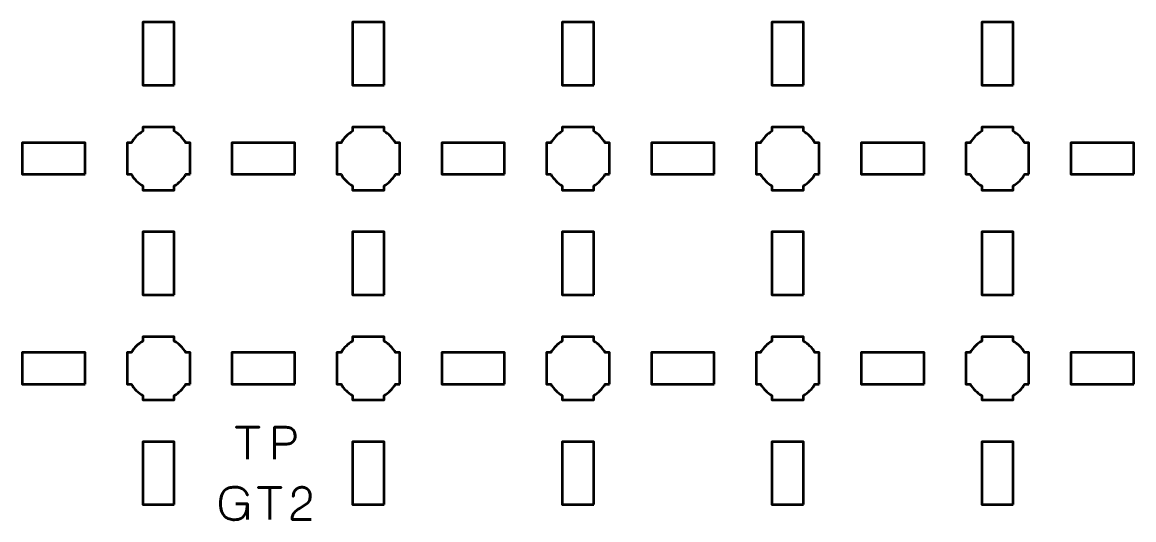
# Model space of a CAD drawing. Header units: centimetres. Extents: x -24.7 to 3.7, y -29.1 to -0.6.
# Drawn here: x -21.8 to -11.2, y -14.29 to -9.55 of the extents above; entities that cross this region are included whole.
import ezdxf

# ---------------------------------------------------------------- set-up
doc = ezdxf.new("R2010")
doc.units = ezdxf.units.CM
doc.header["$MEASUREMENT"] = 0
doc.layers.add('Layer 1', color=7, linetype='Continuous')

msp = doc.modelspace()

# ---------------------------------------------------------------- linework, layer by layer
at = {"layer": 'Layer 1', "lineweight": 53}
for points, knots in [([(-20.35002, -10.15), (-20.35002, -10.15), (-20.65002, -10.15), (-20.65002, -10.15), (-20.65002, -10.15), (-20.65002, -10.15), (-20.65002, -9.55), (-20.65002, -9.55), (-20.65002, -9.55), (-20.65002, -9.55), (-20.35002, -9.55), (-20.35002, -9.55), (-20.35002, -9.55), (-20.35002, -9.55), (-20.35002, -10.15), (-20.35002, -10.15)], [0, 0, 0, 0, 0.25, 0.25, 0.25, 0.25, 0.5, 0.5, 0.5, 0.5, 0.75, 0.75, 0.75, 0.75, 1, 1, 1, 1]), ([(-18.35002, -10.15), (-18.35002, -10.15), (-18.65002, -10.15), (-18.65002, -10.15), (-18.65002, -10.15), (-18.65002, -10.15), (-18.65002, -9.55), (-18.65002, -9.55), (-18.65002, -9.55), (-18.65002, -9.55), (-18.35002, -9.55), (-18.35002, -9.55), (-18.35002, -9.55), (-18.35002, -9.55), (-18.35002, -10.15), (-18.35002, -10.15)], [0, 0, 0, 0, 0.25, 0.25, 0.25, 0.25, 0.5, 0.5, 0.5, 0.5, 0.75, 0.75, 0.75, 0.75, 1, 1, 1, 1]), ([(-16.35002, -10.15), (-16.35002, -10.15), (-16.65002, -10.15), (-16.65002, -10.15), (-16.65002, -10.15), (-16.65002, -10.15), (-16.65002, -9.55), (-16.65002, -9.55), (-16.65002, -9.55), (-16.65002, -9.55), (-16.35002, -9.55), (-16.35002, -9.55), (-16.35002, -9.55), (-16.35002, -9.55), (-16.35002, -10.15), (-16.35002, -10.15)], [0, 0, 0, 0, 0.25, 0.25, 0.25, 0.25, 0.5, 0.5, 0.5, 0.5, 0.75, 0.75, 0.75, 0.75, 1, 1, 1, 1]), ([(-14.35002, -10.15), (-14.35002, -10.15), (-14.65002, -10.15), (-14.65002, -10.15), (-14.65002, -10.15), (-14.65002, -10.15), (-14.65002, -9.55), (-14.65002, -9.55), (-14.65002, -9.55), (-14.65002, -9.55), (-14.35002, -9.55), (-14.35002, -9.55), (-14.35002, -9.55), (-14.35002, -9.55), (-14.35002, -10.15), (-14.35002, -10.15)], [0, 0, 0, 0, 0.25, 0.25, 0.25, 0.25, 0.5, 0.5, 0.5, 0.5, 0.75, 0.75, 0.75, 0.75, 1, 1, 1, 1]), ([(-12.35002, -10.15), (-12.35002, -10.15), (-12.65002, -10.15), (-12.65002, -10.15), (-12.65002, -10.15), (-12.65002, -10.15), (-12.65002, -9.55), (-12.65002, -9.55), (-12.65002, -9.55), (-12.65002, -9.55), (-12.35002, -9.55), (-12.35002, -9.55), (-12.35002, -9.55), (-12.35002, -9.55), (-12.35002, -10.15), (-12.35002, -10.15)], [0, 0, 0, 0, 0.25, 0.25, 0.25, 0.25, 0.5, 0.5, 0.5, 0.5, 0.75, 0.75, 0.75, 0.75, 1, 1, 1, 1]), ([(-20.20002, -11), (-20.20002, -11), (-20.24017, -11), (-20.24017, -11), (-20.24017, -11), (-20.26652, -11.04553), (-20.30449, -11.0835), (-20.35002, -11.10985), (-20.35002, -11.10985), (-20.35002, -11.10985), (-20.35002, -11.15), (-20.35002, -11.15), (-20.35002, -11.15), (-20.35002, -11.15), (-20.50002, -11.15), (-20.50002, -11.15), (-20.50002, -11.15), (-20.50002, -11.15), (-20.65002, -11.15), (-20.65002, -11.15), (-20.65002, -11.15), (-20.65002, -11.15), (-20.65002, -11.10985), (-20.65002, -11.10985), (-20.65002, -11.10985), (-20.69555, -11.0835), (-20.73352, -11.04553), (-20.75987, -11), (-20.75987, -11), (-20.75987, -11), (-20.80002, -11), (-20.80002, -11), (-20.80002, -11), (-20.80002, -11), (-20.80002, -10.85), (-20.80002, -10.85), (-20.80002, -10.85), (-20.80002, -10.85), (-20.80002, -10.7), (-20.80002, -10.7), (-20.80002, -10.7), (-20.80002, -10.7), (-20.75987, -10.7), (-20.75987, -10.7), (-20.75987, -10.7), (-20.73352, -10.65447), (-20.69555, -10.6165), (-20.65002, -10.59015), (-20.65002, -10.59015), (-20.65002, -10.59015), (-20.65002, -10.55), (-20.65002, -10.55), (-20.65002, -10.55), (-20.65002, -10.55), (-20.50002, -10.55), (-20.50002, -10.55), (-20.50002, -10.55), (-20.50002, -10.55), (-20.35002, -10.55), (-20.35002, -10.55), (-20.35002, -10.55), (-20.35002, -10.55), (-20.35002, -10.59015), (-20.35002, -10.59015), (-20.35002, -10.59015), (-20.30449, -10.6165), (-20.26652, -10.65447), (-20.24017, -10.7), (-20.24017, -10.7), (-20.24017, -10.7), (-20.20002, -10.7), (-20.20002, -10.7), (-20.20002, -10.7), (-20.20002, -10.7), (-20.20002, -10.85), (-20.20002, -10.85), (-20.20002, -10.85), (-20.20002, -10.85), (-20.20002, -11), (-20.20002, -11)], [0, 0, 0, 0, 0.05, 0.05, 0.05, 0.05, 0.1, 0.1, 0.1, 0.1, 0.15, 0.15, 0.15, 0.15, 0.2, 0.2, 0.2, 0.2, 0.25, 0.25, 0.25, 0.25, 0.3, 0.3, 0.3, 0.3, 0.35, 0.35, 0.35, 0.35, 0.4, 0.4, 0.4, 0.4, 0.45, 0.45, 0.45, 0.45, 0.5, 0.5, 0.5, 0.5, 0.55, 0.55, 0.55, 0.55, 0.6, 0.6, 0.6, 0.6, 0.65, 0.65, 0.65, 0.65, 0.7, 0.7, 0.7, 0.7, 0.75, 0.75, 0.75, 0.75, 0.8, 0.8, 0.8, 0.8, 0.85, 0.85, 0.85, 0.85, 0.9, 0.9, 0.9, 0.9, 0.95, 0.95, 0.95, 0.95, 1, 1, 1, 1]), ([(-18.20002, -11), (-18.20002, -11), (-18.24017, -11), (-18.24017, -11), (-18.24017, -11), (-18.26652, -11.04553), (-18.30449, -11.0835), (-18.35002, -11.10985), (-18.35002, -11.10985), (-18.35002, -11.10985), (-18.35002, -11.15), (-18.35002, -11.15), (-18.35002, -11.15), (-18.35002, -11.15), (-18.50002, -11.15), (-18.50002, -11.15), (-18.50002, -11.15), (-18.50002, -11.15), (-18.65002, -11.15), (-18.65002, -11.15), (-18.65002, -11.15), (-18.65002, -11.15), (-18.65002, -11.10985), (-18.65002, -11.10985), (-18.65002, -11.10985), (-18.69555, -11.0835), (-18.73352, -11.04553), (-18.75987, -11), (-18.75987, -11), (-18.75987, -11), (-18.80002, -11), (-18.80002, -11), (-18.80002, -11), (-18.80002, -11), (-18.80002, -10.85), (-18.80002, -10.85), (-18.80002, -10.85), (-18.80002, -10.85), (-18.80002, -10.7), (-18.80002, -10.7), (-18.80002, -10.7), (-18.80002, -10.7), (-18.75987, -10.7), (-18.75987, -10.7), (-18.75987, -10.7), (-18.73352, -10.65447), (-18.69555, -10.6165), (-18.65002, -10.59015), (-18.65002, -10.59015), (-18.65002, -10.59015), (-18.65002, -10.55), (-18.65002, -10.55), (-18.65002, -10.55), (-18.65002, -10.55), (-18.50002, -10.55), (-18.50002, -10.55), (-18.50002, -10.55), (-18.50002, -10.55), (-18.35002, -10.55), (-18.35002, -10.55), (-18.35002, -10.55), (-18.35002, -10.55), (-18.35002, -10.59015), (-18.35002, -10.59015), (-18.35002, -10.59015), (-18.30449, -10.6165), (-18.26652, -10.65447), (-18.24017, -10.7), (-18.24017, -10.7), (-18.24017, -10.7), (-18.20002, -10.7), (-18.20002, -10.7), (-18.20002, -10.7), (-18.20002, -10.7), (-18.20002, -10.85), (-18.20002, -10.85), (-18.20002, -10.85), (-18.20002, -10.85), (-18.20002, -11), (-18.20002, -11)], [0, 0, 0, 0, 0.05, 0.05, 0.05, 0.05, 0.1, 0.1, 0.1, 0.1, 0.15, 0.15, 0.15, 0.15, 0.2, 0.2, 0.2, 0.2, 0.25, 0.25, 0.25, 0.25, 0.3, 0.3, 0.3, 0.3, 0.35, 0.35, 0.35, 0.35, 0.4, 0.4, 0.4, 0.4, 0.45, 0.45, 0.45, 0.45, 0.5, 0.5, 0.5, 0.5, 0.55, 0.55, 0.55, 0.55, 0.6, 0.6, 0.6, 0.6, 0.65, 0.65, 0.65, 0.65, 0.7, 0.7, 0.7, 0.7, 0.75, 0.75, 0.75, 0.75, 0.8, 0.8, 0.8, 0.8, 0.85, 0.85, 0.85, 0.85, 0.9, 0.9, 0.9, 0.9, 0.95, 0.95, 0.95, 0.95, 1, 1, 1, 1]), ([(-16.20002, -11), (-16.20002, -11), (-16.24017, -11), (-16.24017, -11), (-16.24017, -11), (-16.26652, -11.04553), (-16.30449, -11.0835), (-16.35002, -11.10985), (-16.35002, -11.10985), (-16.35002, -11.10985), (-16.35002, -11.15), (-16.35002, -11.15), (-16.35002, -11.15), (-16.35002, -11.15), (-16.50002, -11.15), (-16.50002, -11.15), (-16.50002, -11.15), (-16.50002, -11.15), (-16.65002, -11.15), (-16.65002, -11.15), (-16.65002, -11.15), (-16.65002, -11.15), (-16.65002, -11.10985), (-16.65002, -11.10985), (-16.65002, -11.10985), (-16.69555, -11.0835), (-16.73352, -11.04553), (-16.75987, -11), (-16.75987, -11), (-16.75987, -11), (-16.80002, -11), (-16.80002, -11), (-16.80002, -11), (-16.80002, -11), (-16.80002, -10.85), (-16.80002, -10.85), (-16.80002, -10.85), (-16.80002, -10.85), (-16.80002, -10.7), (-16.80002, -10.7), (-16.80002, -10.7), (-16.80002, -10.7), (-16.75987, -10.7), (-16.75987, -10.7), (-16.75987, -10.7), (-16.73352, -10.65447), (-16.69555, -10.6165), (-16.65002, -10.59015), (-16.65002, -10.59015), (-16.65002, -10.59015), (-16.65002, -10.55), (-16.65002, -10.55), (-16.65002, -10.55), (-16.65002, -10.55), (-16.50002, -10.55), (-16.50002, -10.55), (-16.50002, -10.55), (-16.50002, -10.55), (-16.35002, -10.55), (-16.35002, -10.55), (-16.35002, -10.55), (-16.35002, -10.55), (-16.35002, -10.59015), (-16.35002, -10.59015), (-16.35002, -10.59015), (-16.30449, -10.6165), (-16.26652, -10.65447), (-16.24017, -10.7), (-16.24017, -10.7), (-16.24017, -10.7), (-16.20002, -10.7), (-16.20002, -10.7), (-16.20002, -10.7), (-16.20002, -10.7), (-16.20002, -10.85), (-16.20002, -10.85), (-16.20002, -10.85), (-16.20002, -10.85), (-16.20002, -11), (-16.20002, -11)], [0, 0, 0, 0, 0.05, 0.05, 0.05, 0.05, 0.1, 0.1, 0.1, 0.1, 0.15, 0.15, 0.15, 0.15, 0.2, 0.2, 0.2, 0.2, 0.25, 0.25, 0.25, 0.25, 0.3, 0.3, 0.3, 0.3, 0.35, 0.35, 0.35, 0.35, 0.4, 0.4, 0.4, 0.4, 0.45, 0.45, 0.45, 0.45, 0.5, 0.5, 0.5, 0.5, 0.55, 0.55, 0.55, 0.55, 0.6, 0.6, 0.6, 0.6, 0.65, 0.65, 0.65, 0.65, 0.7, 0.7, 0.7, 0.7, 0.75, 0.75, 0.75, 0.75, 0.8, 0.8, 0.8, 0.8, 0.85, 0.85, 0.85, 0.85, 0.9, 0.9, 0.9, 0.9, 0.95, 0.95, 0.95, 0.95, 1, 1, 1, 1]), ([(-14.20002, -11), (-14.20002, -11), (-14.24017, -11), (-14.24017, -11), (-14.24017, -11), (-14.26652, -11.04553), (-14.30449, -11.0835), (-14.35002, -11.10985), (-14.35002, -11.10985), (-14.35002, -11.10985), (-14.35002, -11.15), (-14.35002, -11.15), (-14.35002, -11.15), (-14.35002, -11.15), (-14.50002, -11.15), (-14.50002, -11.15), (-14.50002, -11.15), (-14.50002, -11.15), (-14.65002, -11.15), (-14.65002, -11.15), (-14.65002, -11.15), (-14.65002, -11.15), (-14.65002, -11.10985), (-14.65002, -11.10985), (-14.65002, -11.10985), (-14.69555, -11.0835), (-14.73352, -11.04553), (-14.75987, -11), (-14.75987, -11), (-14.75987, -11), (-14.80002, -11), (-14.80002, -11), (-14.80002, -11), (-14.80002, -11), (-14.80002, -10.85), (-14.80002, -10.85), (-14.80002, -10.85), (-14.80002, -10.85), (-14.80002, -10.7), (-14.80002, -10.7), (-14.80002, -10.7), (-14.80002, -10.7), (-14.75987, -10.7), (-14.75987, -10.7), (-14.75987, -10.7), (-14.73352, -10.65447), (-14.69555, -10.6165), (-14.65002, -10.59015), (-14.65002, -10.59015), (-14.65002, -10.59015), (-14.65002, -10.55), (-14.65002, -10.55), (-14.65002, -10.55), (-14.65002, -10.55), (-14.50002, -10.55), (-14.50002, -10.55), (-14.50002, -10.55), (-14.50002, -10.55), (-14.35002, -10.55), (-14.35002, -10.55), (-14.35002, -10.55), (-14.35002, -10.55), (-14.35002, -10.59015), (-14.35002, -10.59015), (-14.35002, -10.59015), (-14.30449, -10.6165), (-14.26652, -10.65447), (-14.24017, -10.7), (-14.24017, -10.7), (-14.24017, -10.7), (-14.20002, -10.7), (-14.20002, -10.7), (-14.20002, -10.7), (-14.20002, -10.7), (-14.20002, -10.85), (-14.20002, -10.85), (-14.20002, -10.85), (-14.20002, -10.85), (-14.20002, -11), (-14.20002, -11)], [0, 0, 0, 0, 0.05, 0.05, 0.05, 0.05, 0.1, 0.1, 0.1, 0.1, 0.15, 0.15, 0.15, 0.15, 0.2, 0.2, 0.2, 0.2, 0.25, 0.25, 0.25, 0.25, 0.3, 0.3, 0.3, 0.3, 0.35, 0.35, 0.35, 0.35, 0.4, 0.4, 0.4, 0.4, 0.45, 0.45, 0.45, 0.45, 0.5, 0.5, 0.5, 0.5, 0.55, 0.55, 0.55, 0.55, 0.6, 0.6, 0.6, 0.6, 0.65, 0.65, 0.65, 0.65, 0.7, 0.7, 0.7, 0.7, 0.75, 0.75, 0.75, 0.75, 0.8, 0.8, 0.8, 0.8, 0.85, 0.85, 0.85, 0.85, 0.9, 0.9, 0.9, 0.9, 0.95, 0.95, 0.95, 0.95, 1, 1, 1, 1]), ([(-12.20002, -11), (-12.20002, -11), (-12.24017, -11), (-12.24017, -11), (-12.24017, -11), (-12.26652, -11.04553), (-12.30449, -11.0835), (-12.35002, -11.10985), (-12.35002, -11.10985), (-12.35002, -11.10985), (-12.35002, -11.15), (-12.35002, -11.15), (-12.35002, -11.15), (-12.35002, -11.15), (-12.50002, -11.15), (-12.50002, -11.15), (-12.50002, -11.15), (-12.50002, -11.15), (-12.65002, -11.15), (-12.65002, -11.15), (-12.65002, -11.15), (-12.65002, -11.15), (-12.65002, -11.10985), (-12.65002, -11.10985), (-12.65002, -11.10985), (-12.69555, -11.0835), (-12.73352, -11.04553), (-12.75987, -11), (-12.75987, -11), (-12.75987, -11), (-12.80002, -11), (-12.80002, -11), (-12.80002, -11), (-12.80002, -11), (-12.80002, -10.85), (-12.80002, -10.85), (-12.80002, -10.85), (-12.80002, -10.85), (-12.80002, -10.7), (-12.80002, -10.7), (-12.80002, -10.7), (-12.80002, -10.7), (-12.75987, -10.7), (-12.75987, -10.7), (-12.75987, -10.7), (-12.73352, -10.65447), (-12.69555, -10.6165), (-12.65002, -10.59015), (-12.65002, -10.59015), (-12.65002, -10.59015), (-12.65002, -10.55), (-12.65002, -10.55), (-12.65002, -10.55), (-12.65002, -10.55), (-12.50002, -10.55), (-12.50002, -10.55), (-12.50002, -10.55), (-12.50002, -10.55), (-12.35002, -10.55), (-12.35002, -10.55), (-12.35002, -10.55), (-12.35002, -10.55), (-12.35002, -10.59015), (-12.35002, -10.59015), (-12.35002, -10.59015), (-12.30449, -10.6165), (-12.26652, -10.65447), (-12.24017, -10.7), (-12.24017, -10.7), (-12.24017, -10.7), (-12.20002, -10.7), (-12.20002, -10.7), (-12.20002, -10.7), (-12.20002, -10.7), (-12.20002, -10.85), (-12.20002, -10.85), (-12.20002, -10.85), (-12.20002, -10.85), (-12.20002, -11), (-12.20002, -11)], [0, 0, 0, 0, 0.05, 0.05, 0.05, 0.05, 0.1, 0.1, 0.1, 0.1, 0.15, 0.15, 0.15, 0.15, 0.2, 0.2, 0.2, 0.2, 0.25, 0.25, 0.25, 0.25, 0.3, 0.3, 0.3, 0.3, 0.35, 0.35, 0.35, 0.35, 0.4, 0.4, 0.4, 0.4, 0.45, 0.45, 0.45, 0.45, 0.5, 0.5, 0.5, 0.5, 0.55, 0.55, 0.55, 0.55, 0.6, 0.6, 0.6, 0.6, 0.65, 0.65, 0.65, 0.65, 0.7, 0.7, 0.7, 0.7, 0.75, 0.75, 0.75, 0.75, 0.8, 0.8, 0.8, 0.8, 0.85, 0.85, 0.85, 0.85, 0.9, 0.9, 0.9, 0.9, 0.95, 0.95, 0.95, 0.95, 1, 1, 1, 1]), ([(-21.20002, -11), (-21.20002, -11), (-21.80002, -11), (-21.80002, -11), (-21.80002, -11), (-21.80002, -11), (-21.80002, -10.7), (-21.80002, -10.7), (-21.80002, -10.7), (-21.80002, -10.7), (-21.20002, -10.7), (-21.20002, -10.7), (-21.20002, -10.7), (-21.20002, -10.7), (-21.20002, -11), (-21.20002, -11)], [0, 0, 0, 0, 0.25, 0.25, 0.25, 0.25, 0.5, 0.5, 0.5, 0.5, 0.75, 0.75, 0.75, 0.75, 1, 1, 1, 1]), ([(-19.20002, -11), (-19.20002, -11), (-19.80002, -11), (-19.80002, -11), (-19.80002, -11), (-19.80002, -11), (-19.80002, -10.7), (-19.80002, -10.7), (-19.80002, -10.7), (-19.80002, -10.7), (-19.20002, -10.7), (-19.20002, -10.7), (-19.20002, -10.7), (-19.20002, -10.7), (-19.20002, -11), (-19.20002, -11)], [0, 0, 0, 0, 0.25, 0.25, 0.25, 0.25, 0.5, 0.5, 0.5, 0.5, 0.75, 0.75, 0.75, 0.75, 1, 1, 1, 1]), ([(-17.20002, -11), (-17.20002, -11), (-17.80002, -11), (-17.80002, -11), (-17.80002, -11), (-17.80002, -11), (-17.80002, -10.7), (-17.80002, -10.7), (-17.80002, -10.7), (-17.80002, -10.7), (-17.20002, -10.7), (-17.20002, -10.7), (-17.20002, -10.7), (-17.20002, -10.7), (-17.20002, -11), (-17.20002, -11)], [0, 0, 0, 0, 0.25, 0.25, 0.25, 0.25, 0.5, 0.5, 0.5, 0.5, 0.75, 0.75, 0.75, 0.75, 1, 1, 1, 1]), ([(-15.20002, -11), (-15.20002, -11), (-15.80002, -11), (-15.80002, -11), (-15.80002, -11), (-15.80002, -11), (-15.80002, -10.7), (-15.80002, -10.7), (-15.80002, -10.7), (-15.80002, -10.7), (-15.20002, -10.7), (-15.20002, -10.7), (-15.20002, -10.7), (-15.20002, -10.7), (-15.20002, -11), (-15.20002, -11)], [0, 0, 0, 0, 0.25, 0.25, 0.25, 0.25, 0.5, 0.5, 0.5, 0.5, 0.75, 0.75, 0.75, 0.75, 1, 1, 1, 1]), ([(-13.20002, -11), (-13.20002, -11), (-13.80002, -11), (-13.80002, -11), (-13.80002, -11), (-13.80002, -11), (-13.80002, -10.7), (-13.80002, -10.7), (-13.80002, -10.7), (-13.80002, -10.7), (-13.20002, -10.7), (-13.20002, -10.7), (-13.20002, -10.7), (-13.20002, -10.7), (-13.20002, -11), (-13.20002, -11)], [0, 0, 0, 0, 0.25, 0.25, 0.25, 0.25, 0.5, 0.5, 0.5, 0.5, 0.75, 0.75, 0.75, 0.75, 1, 1, 1, 1]), ([(-11.20002, -11), (-11.20002, -11), (-11.80002, -11), (-11.80002, -11), (-11.80002, -11), (-11.80002, -11), (-11.80002, -10.7), (-11.80002, -10.7), (-11.80002, -10.7), (-11.80002, -10.7), (-11.20002, -10.7), (-11.20002, -10.7), (-11.20002, -10.7), (-11.20002, -10.7), (-11.20002, -11), (-11.20002, -11)], [0, 0, 0, 0, 0.25, 0.25, 0.25, 0.25, 0.5, 0.5, 0.5, 0.5, 0.75, 0.75, 0.75, 0.75, 1, 1, 1, 1]), ([(-20.35002, -12.15), (-20.35002, -12.15), (-20.65002, -12.15), (-20.65002, -12.15), (-20.65002, -12.15), (-20.65002, -12.15), (-20.65002, -11.55), (-20.65002, -11.55), (-20.65002, -11.55), (-20.65002, -11.55), (-20.35002, -11.55), (-20.35002, -11.55), (-20.35002, -11.55), (-20.35002, -11.55), (-20.35002, -12.15), (-20.35002, -12.15)], [0, 0, 0, 0, 0.25, 0.25, 0.25, 0.25, 0.5, 0.5, 0.5, 0.5, 0.75, 0.75, 0.75, 0.75, 1, 1, 1, 1]), ([(-18.35002, -12.15), (-18.35002, -12.15), (-18.65002, -12.15), (-18.65002, -12.15), (-18.65002, -12.15), (-18.65002, -12.15), (-18.65002, -11.55), (-18.65002, -11.55), (-18.65002, -11.55), (-18.65002, -11.55), (-18.35002, -11.55), (-18.35002, -11.55), (-18.35002, -11.55), (-18.35002, -11.55), (-18.35002, -12.15), (-18.35002, -12.15)], [0, 0, 0, 0, 0.25, 0.25, 0.25, 0.25, 0.5, 0.5, 0.5, 0.5, 0.75, 0.75, 0.75, 0.75, 1, 1, 1, 1]), ([(-16.35002, -12.15), (-16.35002, -12.15), (-16.65002, -12.15), (-16.65002, -12.15), (-16.65002, -12.15), (-16.65002, -12.15), (-16.65002, -11.55), (-16.65002, -11.55), (-16.65002, -11.55), (-16.65002, -11.55), (-16.35002, -11.55), (-16.35002, -11.55), (-16.35002, -11.55), (-16.35002, -11.55), (-16.35002, -12.15), (-16.35002, -12.15)], [0, 0, 0, 0, 0.25, 0.25, 0.25, 0.25, 0.5, 0.5, 0.5, 0.5, 0.75, 0.75, 0.75, 0.75, 1, 1, 1, 1]), ([(-14.35002, -12.15), (-14.35002, -12.15), (-14.65002, -12.15), (-14.65002, -12.15), (-14.65002, -12.15), (-14.65002, -12.15), (-14.65002, -11.55), (-14.65002, -11.55), (-14.65002, -11.55), (-14.65002, -11.55), (-14.35002, -11.55), (-14.35002, -11.55), (-14.35002, -11.55), (-14.35002, -11.55), (-14.35002, -12.15), (-14.35002, -12.15)], [0, 0, 0, 0, 0.25, 0.25, 0.25, 0.25, 0.5, 0.5, 0.5, 0.5, 0.75, 0.75, 0.75, 0.75, 1, 1, 1, 1]), ([(-12.35002, -12.15), (-12.35002, -12.15), (-12.65002, -12.15), (-12.65002, -12.15), (-12.65002, -12.15), (-12.65002, -12.15), (-12.65002, -11.55), (-12.65002, -11.55), (-12.65002, -11.55), (-12.65002, -11.55), (-12.35002, -11.55), (-12.35002, -11.55), (-12.35002, -11.55), (-12.35002, -11.55), (-12.35002, -12.15), (-12.35002, -12.15)], [0, 0, 0, 0, 0.25, 0.25, 0.25, 0.25, 0.5, 0.5, 0.5, 0.5, 0.75, 0.75, 0.75, 0.75, 1, 1, 1, 1]), ([(-20.20002, -13), (-20.20002, -13), (-20.24017, -13), (-20.24017, -13), (-20.24017, -13), (-20.26652, -13.04553), (-20.30449, -13.0835), (-20.35002, -13.10985), (-20.35002, -13.10985), (-20.35002, -13.10985), (-20.35002, -13.15), (-20.35002, -13.15), (-20.35002, -13.15), (-20.35002, -13.15), (-20.50002, -13.15), (-20.50002, -13.15), (-20.50002, -13.15), (-20.50002, -13.15), (-20.65002, -13.15), (-20.65002, -13.15), (-20.65002, -13.15), (-20.65002, -13.15), (-20.65002, -13.10985), (-20.65002, -13.10985), (-20.65002, -13.10985), (-20.69555, -13.0835), (-20.73352, -13.04553), (-20.75987, -13), (-20.75987, -13), (-20.75987, -13), (-20.80002, -13), (-20.80002, -13), (-20.80002, -13), (-20.80002, -13), (-20.80002, -12.85), (-20.80002, -12.85), (-20.80002, -12.85), (-20.80002, -12.85), (-20.80002, -12.7), (-20.80002, -12.7), (-20.80002, -12.7), (-20.80002, -12.7), (-20.75987, -12.7), (-20.75987, -12.7), (-20.75987, -12.7), (-20.73352, -12.65447), (-20.69555, -12.6165), (-20.65002, -12.59015), (-20.65002, -12.59015), (-20.65002, -12.59015), (-20.65002, -12.55), (-20.65002, -12.55), (-20.65002, -12.55), (-20.65002, -12.55), (-20.50002, -12.55), (-20.50002, -12.55), (-20.50002, -12.55), (-20.50002, -12.55), (-20.35002, -12.55), (-20.35002, -12.55), (-20.35002, -12.55), (-20.35002, -12.55), (-20.35002, -12.59015), (-20.35002, -12.59015), (-20.35002, -12.59015), (-20.30449, -12.6165), (-20.26652, -12.65447), (-20.24017, -12.7), (-20.24017, -12.7), (-20.24017, -12.7), (-20.20002, -12.7), (-20.20002, -12.7), (-20.20002, -12.7), (-20.20002, -12.7), (-20.20002, -12.85), (-20.20002, -12.85), (-20.20002, -12.85), (-20.20002, -12.85), (-20.20002, -13), (-20.20002, -13)], [0, 0, 0, 0, 0.05, 0.05, 0.05, 0.05, 0.1, 0.1, 0.1, 0.1, 0.15, 0.15, 0.15, 0.15, 0.2, 0.2, 0.2, 0.2, 0.25, 0.25, 0.25, 0.25, 0.3, 0.3, 0.3, 0.3, 0.35, 0.35, 0.35, 0.35, 0.4, 0.4, 0.4, 0.4, 0.45, 0.45, 0.45, 0.45, 0.5, 0.5, 0.5, 0.5, 0.55, 0.55, 0.55, 0.55, 0.6, 0.6, 0.6, 0.6, 0.65, 0.65, 0.65, 0.65, 0.7, 0.7, 0.7, 0.7, 0.75, 0.75, 0.75, 0.75, 0.8, 0.8, 0.8, 0.8, 0.85, 0.85, 0.85, 0.85, 0.9, 0.9, 0.9, 0.9, 0.95, 0.95, 0.95, 0.95, 1, 1, 1, 1]), ([(-18.20002, -13), (-18.20002, -13), (-18.24017, -13), (-18.24017, -13), (-18.24017, -13), (-18.26652, -13.04553), (-18.30449, -13.0835), (-18.35002, -13.10985), (-18.35002, -13.10985), (-18.35002, -13.10985), (-18.35002, -13.15), (-18.35002, -13.15), (-18.35002, -13.15), (-18.35002, -13.15), (-18.50002, -13.15), (-18.50002, -13.15), (-18.50002, -13.15), (-18.50002, -13.15), (-18.65002, -13.15), (-18.65002, -13.15), (-18.65002, -13.15), (-18.65002, -13.15), (-18.65002, -13.10985), (-18.65002, -13.10985), (-18.65002, -13.10985), (-18.69555, -13.0835), (-18.73352, -13.04553), (-18.75987, -13), (-18.75987, -13), (-18.75987, -13), (-18.80002, -13), (-18.80002, -13), (-18.80002, -13), (-18.80002, -13), (-18.80002, -12.85), (-18.80002, -12.85), (-18.80002, -12.85), (-18.80002, -12.85), (-18.80002, -12.7), (-18.80002, -12.7), (-18.80002, -12.7), (-18.80002, -12.7), (-18.75987, -12.7), (-18.75987, -12.7), (-18.75987, -12.7), (-18.73352, -12.65447), (-18.69555, -12.6165), (-18.65002, -12.59015), (-18.65002, -12.59015), (-18.65002, -12.59015), (-18.65002, -12.55), (-18.65002, -12.55), (-18.65002, -12.55), (-18.65002, -12.55), (-18.50002, -12.55), (-18.50002, -12.55), (-18.50002, -12.55), (-18.50002, -12.55), (-18.35002, -12.55), (-18.35002, -12.55), (-18.35002, -12.55), (-18.35002, -12.55), (-18.35002, -12.59015), (-18.35002, -12.59015), (-18.35002, -12.59015), (-18.30449, -12.6165), (-18.26652, -12.65447), (-18.24017, -12.7), (-18.24017, -12.7), (-18.24017, -12.7), (-18.20002, -12.7), (-18.20002, -12.7), (-18.20002, -12.7), (-18.20002, -12.7), (-18.20002, -12.85), (-18.20002, -12.85), (-18.20002, -12.85), (-18.20002, -12.85), (-18.20002, -13), (-18.20002, -13)], [0, 0, 0, 0, 0.05, 0.05, 0.05, 0.05, 0.1, 0.1, 0.1, 0.1, 0.15, 0.15, 0.15, 0.15, 0.2, 0.2, 0.2, 0.2, 0.25, 0.25, 0.25, 0.25, 0.3, 0.3, 0.3, 0.3, 0.35, 0.35, 0.35, 0.35, 0.4, 0.4, 0.4, 0.4, 0.45, 0.45, 0.45, 0.45, 0.5, 0.5, 0.5, 0.5, 0.55, 0.55, 0.55, 0.55, 0.6, 0.6, 0.6, 0.6, 0.65, 0.65, 0.65, 0.65, 0.7, 0.7, 0.7, 0.7, 0.75, 0.75, 0.75, 0.75, 0.8, 0.8, 0.8, 0.8, 0.85, 0.85, 0.85, 0.85, 0.9, 0.9, 0.9, 0.9, 0.95, 0.95, 0.95, 0.95, 1, 1, 1, 1]), ([(-16.20002, -13), (-16.20002, -13), (-16.24017, -13), (-16.24017, -13), (-16.24017, -13), (-16.26652, -13.04553), (-16.30449, -13.0835), (-16.35002, -13.10985), (-16.35002, -13.10985), (-16.35002, -13.10985), (-16.35002, -13.15), (-16.35002, -13.15), (-16.35002, -13.15), (-16.35002, -13.15), (-16.50002, -13.15), (-16.50002, -13.15), (-16.50002, -13.15), (-16.50002, -13.15), (-16.65002, -13.15), (-16.65002, -13.15), (-16.65002, -13.15), (-16.65002, -13.15), (-16.65002, -13.10985), (-16.65002, -13.10985), (-16.65002, -13.10985), (-16.69555, -13.0835), (-16.73352, -13.04553), (-16.75987, -13), (-16.75987, -13), (-16.75987, -13), (-16.80002, -13), (-16.80002, -13), (-16.80002, -13), (-16.80002, -13), (-16.80002, -12.85), (-16.80002, -12.85), (-16.80002, -12.85), (-16.80002, -12.85), (-16.80002, -12.7), (-16.80002, -12.7), (-16.80002, -12.7), (-16.80002, -12.7), (-16.75987, -12.7), (-16.75987, -12.7), (-16.75987, -12.7), (-16.73352, -12.65447), (-16.69555, -12.6165), (-16.65002, -12.59015), (-16.65002, -12.59015), (-16.65002, -12.59015), (-16.65002, -12.55), (-16.65002, -12.55), (-16.65002, -12.55), (-16.65002, -12.55), (-16.50002, -12.55), (-16.50002, -12.55), (-16.50002, -12.55), (-16.50002, -12.55), (-16.35002, -12.55), (-16.35002, -12.55), (-16.35002, -12.55), (-16.35002, -12.55), (-16.35002, -12.59015), (-16.35002, -12.59015), (-16.35002, -12.59015), (-16.30449, -12.6165), (-16.26652, -12.65447), (-16.24017, -12.7), (-16.24017, -12.7), (-16.24017, -12.7), (-16.20002, -12.7), (-16.20002, -12.7), (-16.20002, -12.7), (-16.20002, -12.7), (-16.20002, -12.85), (-16.20002, -12.85), (-16.20002, -12.85), (-16.20002, -12.85), (-16.20002, -13), (-16.20002, -13)], [0, 0, 0, 0, 0.05, 0.05, 0.05, 0.05, 0.1, 0.1, 0.1, 0.1, 0.15, 0.15, 0.15, 0.15, 0.2, 0.2, 0.2, 0.2, 0.25, 0.25, 0.25, 0.25, 0.3, 0.3, 0.3, 0.3, 0.35, 0.35, 0.35, 0.35, 0.4, 0.4, 0.4, 0.4, 0.45, 0.45, 0.45, 0.45, 0.5, 0.5, 0.5, 0.5, 0.55, 0.55, 0.55, 0.55, 0.6, 0.6, 0.6, 0.6, 0.65, 0.65, 0.65, 0.65, 0.7, 0.7, 0.7, 0.7, 0.75, 0.75, 0.75, 0.75, 0.8, 0.8, 0.8, 0.8, 0.85, 0.85, 0.85, 0.85, 0.9, 0.9, 0.9, 0.9, 0.95, 0.95, 0.95, 0.95, 1, 1, 1, 1]), ([(-14.20002, -13), (-14.20002, -13), (-14.24017, -13), (-14.24017, -13), (-14.24017, -13), (-14.26652, -13.04553), (-14.30449, -13.0835), (-14.35002, -13.10985), (-14.35002, -13.10985), (-14.35002, -13.10985), (-14.35002, -13.15), (-14.35002, -13.15), (-14.35002, -13.15), (-14.35002, -13.15), (-14.50002, -13.15), (-14.50002, -13.15), (-14.50002, -13.15), (-14.50002, -13.15), (-14.65002, -13.15), (-14.65002, -13.15), (-14.65002, -13.15), (-14.65002, -13.15), (-14.65002, -13.10985), (-14.65002, -13.10985), (-14.65002, -13.10985), (-14.69555, -13.0835), (-14.73352, -13.04553), (-14.75987, -13), (-14.75987, -13), (-14.75987, -13), (-14.80002, -13), (-14.80002, -13), (-14.80002, -13), (-14.80002, -13), (-14.80002, -12.85), (-14.80002, -12.85), (-14.80002, -12.85), (-14.80002, -12.85), (-14.80002, -12.7), (-14.80002, -12.7), (-14.80002, -12.7), (-14.80002, -12.7), (-14.75987, -12.7), (-14.75987, -12.7), (-14.75987, -12.7), (-14.73352, -12.65447), (-14.69555, -12.6165), (-14.65002, -12.59015), (-14.65002, -12.59015), (-14.65002, -12.59015), (-14.65002, -12.55), (-14.65002, -12.55), (-14.65002, -12.55), (-14.65002, -12.55), (-14.50002, -12.55), (-14.50002, -12.55), (-14.50002, -12.55), (-14.50002, -12.55), (-14.35002, -12.55), (-14.35002, -12.55), (-14.35002, -12.55), (-14.35002, -12.55), (-14.35002, -12.59015), (-14.35002, -12.59015), (-14.35002, -12.59015), (-14.30449, -12.6165), (-14.26652, -12.65447), (-14.24017, -12.7), (-14.24017, -12.7), (-14.24017, -12.7), (-14.20002, -12.7), (-14.20002, -12.7), (-14.20002, -12.7), (-14.20002, -12.7), (-14.20002, -12.85), (-14.20002, -12.85), (-14.20002, -12.85), (-14.20002, -12.85), (-14.20002, -13), (-14.20002, -13)], [0, 0, 0, 0, 0.05, 0.05, 0.05, 0.05, 0.1, 0.1, 0.1, 0.1, 0.15, 0.15, 0.15, 0.15, 0.2, 0.2, 0.2, 0.2, 0.25, 0.25, 0.25, 0.25, 0.3, 0.3, 0.3, 0.3, 0.35, 0.35, 0.35, 0.35, 0.4, 0.4, 0.4, 0.4, 0.45, 0.45, 0.45, 0.45, 0.5, 0.5, 0.5, 0.5, 0.55, 0.55, 0.55, 0.55, 0.6, 0.6, 0.6, 0.6, 0.65, 0.65, 0.65, 0.65, 0.7, 0.7, 0.7, 0.7, 0.75, 0.75, 0.75, 0.75, 0.8, 0.8, 0.8, 0.8, 0.85, 0.85, 0.85, 0.85, 0.9, 0.9, 0.9, 0.9, 0.95, 0.95, 0.95, 0.95, 1, 1, 1, 1]), ([(-12.20002, -13), (-12.20002, -13), (-12.24017, -13), (-12.24017, -13), (-12.24017, -13), (-12.26652, -13.04553), (-12.30449, -13.0835), (-12.35002, -13.10985), (-12.35002, -13.10985), (-12.35002, -13.10985), (-12.35002, -13.15), (-12.35002, -13.15), (-12.35002, -13.15), (-12.35002, -13.15), (-12.50002, -13.15), (-12.50002, -13.15), (-12.50002, -13.15), (-12.50002, -13.15), (-12.65002, -13.15), (-12.65002, -13.15), (-12.65002, -13.15), (-12.65002, -13.15), (-12.65002, -13.10985), (-12.65002, -13.10985), (-12.65002, -13.10985), (-12.69555, -13.0835), (-12.73352, -13.04553), (-12.75987, -13), (-12.75987, -13), (-12.75987, -13), (-12.80002, -13), (-12.80002, -13), (-12.80002, -13), (-12.80002, -13), (-12.80002, -12.85), (-12.80002, -12.85), (-12.80002, -12.85), (-12.80002, -12.85), (-12.80002, -12.7), (-12.80002, -12.7), (-12.80002, -12.7), (-12.80002, -12.7), (-12.75987, -12.7), (-12.75987, -12.7), (-12.75987, -12.7), (-12.73352, -12.65447), (-12.69555, -12.6165), (-12.65002, -12.59015), (-12.65002, -12.59015), (-12.65002, -12.59015), (-12.65002, -12.55), (-12.65002, -12.55), (-12.65002, -12.55), (-12.65002, -12.55), (-12.50002, -12.55), (-12.50002, -12.55), (-12.50002, -12.55), (-12.50002, -12.55), (-12.35002, -12.55), (-12.35002, -12.55), (-12.35002, -12.55), (-12.35002, -12.55), (-12.35002, -12.59015), (-12.35002, -12.59015), (-12.35002, -12.59015), (-12.30449, -12.6165), (-12.26652, -12.65447), (-12.24017, -12.7), (-12.24017, -12.7), (-12.24017, -12.7), (-12.20002, -12.7), (-12.20002, -12.7), (-12.20002, -12.7), (-12.20002, -12.7), (-12.20002, -12.85), (-12.20002, -12.85), (-12.20002, -12.85), (-12.20002, -12.85), (-12.20002, -13), (-12.20002, -13)], [0, 0, 0, 0, 0.05, 0.05, 0.05, 0.05, 0.1, 0.1, 0.1, 0.1, 0.15, 0.15, 0.15, 0.15, 0.2, 0.2, 0.2, 0.2, 0.25, 0.25, 0.25, 0.25, 0.3, 0.3, 0.3, 0.3, 0.35, 0.35, 0.35, 0.35, 0.4, 0.4, 0.4, 0.4, 0.45, 0.45, 0.45, 0.45, 0.5, 0.5, 0.5, 0.5, 0.55, 0.55, 0.55, 0.55, 0.6, 0.6, 0.6, 0.6, 0.65, 0.65, 0.65, 0.65, 0.7, 0.7, 0.7, 0.7, 0.75, 0.75, 0.75, 0.75, 0.8, 0.8, 0.8, 0.8, 0.85, 0.85, 0.85, 0.85, 0.9, 0.9, 0.9, 0.9, 0.95, 0.95, 0.95, 0.95, 1, 1, 1, 1]), ([(-21.20002, -13), (-21.20002, -13), (-21.80002, -13), (-21.80002, -13), (-21.80002, -13), (-21.80002, -13), (-21.80002, -12.7), (-21.80002, -12.7), (-21.80002, -12.7), (-21.80002, -12.7), (-21.20002, -12.7), (-21.20002, -12.7), (-21.20002, -12.7), (-21.20002, -12.7), (-21.20002, -13), (-21.20002, -13)], [0, 0, 0, 0, 0.25, 0.25, 0.25, 0.25, 0.5, 0.5, 0.5, 0.5, 0.75, 0.75, 0.75, 0.75, 1, 1, 1, 1]), ([(-19.20002, -13), (-19.20002, -13), (-19.80002, -13), (-19.80002, -13), (-19.80002, -13), (-19.80002, -13), (-19.80002, -12.7), (-19.80002, -12.7), (-19.80002, -12.7), (-19.80002, -12.7), (-19.20002, -12.7), (-19.20002, -12.7), (-19.20002, -12.7), (-19.20002, -12.7), (-19.20002, -13), (-19.20002, -13)], [0, 0, 0, 0, 0.25, 0.25, 0.25, 0.25, 0.5, 0.5, 0.5, 0.5, 0.75, 0.75, 0.75, 0.75, 1, 1, 1, 1]), ([(-17.20002, -13), (-17.20002, -13), (-17.80002, -13), (-17.80002, -13), (-17.80002, -13), (-17.80002, -13), (-17.80002, -12.7), (-17.80002, -12.7), (-17.80002, -12.7), (-17.80002, -12.7), (-17.20002, -12.7), (-17.20002, -12.7), (-17.20002, -12.7), (-17.20002, -12.7), (-17.20002, -13), (-17.20002, -13)], [0, 0, 0, 0, 0.25, 0.25, 0.25, 0.25, 0.5, 0.5, 0.5, 0.5, 0.75, 0.75, 0.75, 0.75, 1, 1, 1, 1]), ([(-15.20002, -13), (-15.20002, -13), (-15.80002, -13), (-15.80002, -13), (-15.80002, -13), (-15.80002, -13), (-15.80002, -12.7), (-15.80002, -12.7), (-15.80002, -12.7), (-15.80002, -12.7), (-15.20002, -12.7), (-15.20002, -12.7), (-15.20002, -12.7), (-15.20002, -12.7), (-15.20002, -13), (-15.20002, -13)], [0, 0, 0, 0, 0.25, 0.25, 0.25, 0.25, 0.5, 0.5, 0.5, 0.5, 0.75, 0.75, 0.75, 0.75, 1, 1, 1, 1]), ([(-13.20002, -13), (-13.20002, -13), (-13.80002, -13), (-13.80002, -13), (-13.80002, -13), (-13.80002, -13), (-13.80002, -12.7), (-13.80002, -12.7), (-13.80002, -12.7), (-13.80002, -12.7), (-13.20002, -12.7), (-13.20002, -12.7), (-13.20002, -12.7), (-13.20002, -12.7), (-13.20002, -13), (-13.20002, -13)], [0, 0, 0, 0, 0.25, 0.25, 0.25, 0.25, 0.5, 0.5, 0.5, 0.5, 0.75, 0.75, 0.75, 0.75, 1, 1, 1, 1]), ([(-11.20002, -13), (-11.20002, -13), (-11.80002, -13), (-11.80002, -13), (-11.80002, -13), (-11.80002, -13), (-11.80002, -12.7), (-11.80002, -12.7), (-11.80002, -12.7), (-11.80002, -12.7), (-11.20002, -12.7), (-11.20002, -12.7), (-11.20002, -12.7), (-11.20002, -12.7), (-11.20002, -13), (-11.20002, -13)], [0, 0, 0, 0, 0.25, 0.25, 0.25, 0.25, 0.5, 0.5, 0.5, 0.5, 0.75, 0.75, 0.75, 0.75, 1, 1, 1, 1]), ([(-20.35002, -14.15), (-20.35002, -14.15), (-20.65002, -14.15), (-20.65002, -14.15), (-20.65002, -14.15), (-20.65002, -14.15), (-20.65002, -13.55), (-20.65002, -13.55), (-20.65002, -13.55), (-20.65002, -13.55), (-20.35002, -13.55), (-20.35002, -13.55), (-20.35002, -13.55), (-20.35002, -13.55), (-20.35002, -14.15), (-20.35002, -14.15)], [0, 0, 0, 0, 0.25, 0.25, 0.25, 0.25, 0.5, 0.5, 0.5, 0.5, 0.75, 0.75, 0.75, 0.75, 1, 1, 1, 1]), ([(-18.35002, -14.15), (-18.35002, -14.15), (-18.65002, -14.15), (-18.65002, -14.15), (-18.65002, -14.15), (-18.65002, -14.15), (-18.65002, -13.55), (-18.65002, -13.55), (-18.65002, -13.55), (-18.65002, -13.55), (-18.35002, -13.55), (-18.35002, -13.55), (-18.35002, -13.55), (-18.35002, -13.55), (-18.35002, -14.15), (-18.35002, -14.15)], [0, 0, 0, 0, 0.25, 0.25, 0.25, 0.25, 0.5, 0.5, 0.5, 0.5, 0.75, 0.75, 0.75, 0.75, 1, 1, 1, 1]), ([(-16.35002, -14.15), (-16.35002, -14.15), (-16.65002, -14.15), (-16.65002, -14.15), (-16.65002, -14.15), (-16.65002, -14.15), (-16.65002, -13.55), (-16.65002, -13.55), (-16.65002, -13.55), (-16.65002, -13.55), (-16.35002, -13.55), (-16.35002, -13.55), (-16.35002, -13.55), (-16.35002, -13.55), (-16.35002, -14.15), (-16.35002, -14.15)], [0, 0, 0, 0, 0.25, 0.25, 0.25, 0.25, 0.5, 0.5, 0.5, 0.5, 0.75, 0.75, 0.75, 0.75, 1, 1, 1, 1]), ([(-14.35002, -14.15), (-14.35002, -14.15), (-14.65002, -14.15), (-14.65002, -14.15), (-14.65002, -14.15), (-14.65002, -14.15), (-14.65002, -13.55), (-14.65002, -13.55), (-14.65002, -13.55), (-14.65002, -13.55), (-14.35002, -13.55), (-14.35002, -13.55), (-14.35002, -13.55), (-14.35002, -13.55), (-14.35002, -14.15), (-14.35002, -14.15)], [0, 0, 0, 0, 0.25, 0.25, 0.25, 0.25, 0.5, 0.5, 0.5, 0.5, 0.75, 0.75, 0.75, 0.75, 1, 1, 1, 1]), ([(-12.35002, -14.15), (-12.35002, -14.15), (-12.65002, -14.15), (-12.65002, -14.15), (-12.65002, -14.15), (-12.65002, -14.15), (-12.65002, -13.55), (-12.65002, -13.55), (-12.65002, -13.55), (-12.65002, -13.55), (-12.35002, -13.55), (-12.35002, -13.55), (-12.35002, -13.55), (-12.35002, -13.55), (-12.35002, -14.15), (-12.35002, -14.15)], [0, 0, 0, 0, 0.25, 0.25, 0.25, 0.25, 0.5, 0.5, 0.5, 0.5, 0.75, 0.75, 0.75, 0.75, 1, 1, 1, 1])]:
    msp.add_open_spline(points, degree=3, knots=knots, dxfattribs=at)
at = {"layer": 'Layer 1', "color": 5, "lineweight": 53}
for points, knots in [([(-19.65176, -13.71686), (-19.65176, -13.71686), (-19.65176, -13.41164), (-19.65176, -13.41164), (-19.65176, -13.41164), (-19.65176, -13.41164), (-19.7614, -13.41164), (-19.7614, -13.41164), (-19.7614, -13.41164), (-19.7614, -13.41164), (-19.54127, -13.41164), (-19.54127, -13.41164), (-19.54127, -13.41164), (-19.54127, -13.41164), (-19.65176, -13.41164), (-19.65176, -13.41164), (-19.65176, -13.41164), (-19.65176, -13.41164), (-19.65176, -13.71686), (-19.65176, -13.71686)], [0, 0, 0, 0, 0.2, 0.2, 0.2, 0.2, 0.4, 0.4, 0.4, 0.4, 0.6, 0.6, 0.6, 0.6, 0.8, 0.8, 0.8, 0.8, 1, 1, 1, 1]), ([(-19.39353, -13.71686), (-19.39353, -13.71686), (-19.39353, -13.41164), (-19.39353, -13.41164), (-19.39353, -13.41164), (-19.39353, -13.41164), (-19.29616, -13.41164), (-19.29616, -13.41164), (-19.29616, -13.41164), (-19.27669, -13.41171), (-19.26068, -13.4139), (-19.24805, -13.41813), (-19.24805, -13.41813), (-19.23549, -13.42229), (-19.22561, -13.42808), (-19.21848, -13.43542), (-19.21848, -13.43542), (-19.21136, -13.44268), (-19.20628, -13.45101), (-19.20317, -13.46039), (-19.20317, -13.46039), (-19.20014, -13.46978), (-19.19838, -13.47958), (-19.19795, -13.48996), (-19.19795, -13.48996), (-19.19746, -13.50033), (-19.19866, -13.51049), (-19.20148, -13.52036), (-19.20148, -13.52036), (-19.20437, -13.53024), (-19.20924, -13.5392), (-19.21623, -13.54725), (-19.21623, -13.54725), (-19.22314, -13.55529), (-19.23252, -13.56171), (-19.24431, -13.56644), (-19.24431, -13.56644), (-19.25609, -13.57123), (-19.27069, -13.57363), (-19.28812, -13.57377), (-19.28812, -13.57377), (-19.28812, -13.57377), (-19.39353, -13.57377), (-19.39353, -13.57377), (-19.39353, -13.57377), (-19.39353, -13.57377), (-19.28812, -13.57377), (-19.28812, -13.57377), (-19.28812, -13.57377), (-19.27105, -13.57363), (-19.25658, -13.57123), (-19.24487, -13.56644), (-19.24487, -13.56644), (-19.23309, -13.56171), (-19.2237, -13.55529), (-19.21665, -13.54725), (-19.21665, -13.54725), (-19.20966, -13.5392), (-19.20465, -13.53024), (-19.20169, -13.52036), (-19.20169, -13.52036), (-19.19873, -13.51049), (-19.19746, -13.50033), (-19.19795, -13.48996), (-19.19795, -13.48996), (-19.19838, -13.47958), (-19.20014, -13.46978), (-19.20331, -13.46039), (-19.20331, -13.46039), (-19.20642, -13.45101), (-19.21164, -13.44268), (-19.21877, -13.43542), (-19.21877, -13.43542), (-19.22596, -13.42808), (-19.23584, -13.42229), (-19.2484, -13.41813), (-19.2484, -13.41813), (-19.26103, -13.4139), (-19.2769, -13.41171), (-19.29616, -13.41164), (-19.29616, -13.41164), (-19.29616, -13.41164), (-19.39353, -13.41164), (-19.39353, -13.41164), (-19.39353, -13.41164), (-19.39353, -13.41164), (-19.39353, -13.71686), (-19.39353, -13.71686)], [0, 0, 0, 0, 0.04545455, 0.04545455, 0.04545455, 0.04545455, 0.09090909, 0.09090909, 0.09090909, 0.09090909, 0.13636364, 0.13636364, 0.13636364, 0.13636364, 0.18181818, 0.18181818, 0.18181818, 0.18181818, 0.22727273, 0.22727273, 0.22727273, 0.22727273, 0.27272727, 0.27272727, 0.27272727, 0.27272727, 0.31818182, 0.31818182, 0.31818182, 0.31818182, 0.36363636, 0.36363636, 0.36363636, 0.36363636, 0.40909091, 0.40909091, 0.40909091, 0.40909091, 0.45454545, 0.45454545, 0.45454545, 0.45454545, 0.5, 0.5, 0.5, 0.5, 0.54545455, 0.54545455, 0.54545455, 0.54545455, 0.59090909, 0.59090909, 0.59090909, 0.59090909, 0.63636364, 0.63636364, 0.63636364, 0.63636364, 0.68181818, 0.68181818, 0.68181818, 0.68181818, 0.72727273, 0.72727273, 0.72727273, 0.72727273, 0.77272727, 0.77272727, 0.77272727, 0.77272727, 0.81818182, 0.81818182, 0.81818182, 0.81818182, 0.86363636, 0.86363636, 0.86363636, 0.86363636, 0.90909091, 0.90909091, 0.90909091, 0.90909091, 0.95454545, 0.95454545, 0.95454545, 0.95454545, 1, 1, 1, 1]), ([(-19.76182, -14.144), (-19.76182, -14.144), (-19.65303, -14.144), (-19.65303, -14.144), (-19.65303, -14.144), (-19.65317, -14.17865), (-19.65811, -14.20708), (-19.66799, -14.22923), (-19.66799, -14.22923), (-19.67786, -14.25146), (-19.69183, -14.26783), (-19.71004, -14.27848), (-19.71004, -14.27848), (-19.72824, -14.28907), (-19.74983, -14.29436), (-19.77495, -14.29429), (-19.77495, -14.29429), (-19.79379, -14.29436), (-19.81128, -14.29175), (-19.82744, -14.28631), (-19.82744, -14.28631), (-19.8436, -14.28095), (-19.85778, -14.2722), (-19.86992, -14.26014), (-19.86992, -14.26014), (-19.88205, -14.24807), (-19.89158, -14.23213), (-19.89835, -14.2123), (-19.89835, -14.2123), (-19.90512, -14.19248), (-19.90858, -14.16813), (-19.90872, -14.13935), (-19.90872, -14.13935), (-19.90865, -14.11042), (-19.90562, -14.08601), (-19.89962, -14.06597), (-19.89962, -14.06597), (-19.89355, -14.046), (-19.8848, -14.02992), (-19.87323, -14.01771), (-19.87323, -14.01771), (-19.86173, -14.00558), (-19.84769, -13.99676), (-19.83118, -13.99125), (-19.83118, -13.99125), (-19.81467, -13.98575), (-19.79597, -13.98307), (-19.77495, -13.98314), (-19.77495, -13.98314), (-19.75498, -13.98307), (-19.73706, -13.98554), (-19.72111, -13.99055), (-19.72111, -13.99055), (-19.70517, -13.99556), (-19.69148, -14.0036), (-19.68005, -14.01468), (-19.68005, -14.01468), (-19.66855, -14.02575), (-19.65959, -14.04036), (-19.65303, -14.05849), (-19.65303, -14.05849), (-19.65959, -14.04036), (-19.66855, -14.02575), (-19.68005, -14.01468), (-19.68005, -14.01468), (-19.69148, -14.0036), (-19.70517, -13.99556), (-19.72111, -13.99055), (-19.72111, -13.99055), (-19.73706, -13.98554), (-19.75498, -13.98307), (-19.77495, -13.98314), (-19.77495, -13.98314), (-19.79597, -13.98307), (-19.81467, -13.98575), (-19.83118, -13.99125), (-19.83118, -13.99125), (-19.84769, -13.99676), (-19.86173, -14.00558), (-19.87323, -14.01771), (-19.87323, -14.01771), (-19.8848, -14.02992), (-19.89355, -14.046), (-19.89962, -14.06597), (-19.89962, -14.06597), (-19.90562, -14.08601), (-19.90865, -14.11042), (-19.90872, -14.13935), (-19.90872, -14.13935), (-19.90858, -14.16813), (-19.90512, -14.19248), (-19.89835, -14.2123), (-19.89835, -14.2123), (-19.89158, -14.23213), (-19.88205, -14.24807), (-19.86992, -14.26014), (-19.86992, -14.26014), (-19.85778, -14.2722), (-19.8436, -14.28095), (-19.82744, -14.28631), (-19.82744, -14.28631), (-19.81128, -14.29175), (-19.79379, -14.29436), (-19.77495, -14.29429), (-19.77495, -14.29429), (-19.74983, -14.29436), (-19.72824, -14.28907), (-19.71004, -14.27848), (-19.71004, -14.27848), (-19.69183, -14.26783), (-19.67786, -14.25146), (-19.66799, -14.22923), (-19.66799, -14.22923), (-19.65811, -14.20708), (-19.65317, -14.17865), (-19.65303, -14.144), (-19.65303, -14.144), (-19.65303, -14.144), (-19.76182, -14.144), (-19.76182, -14.144)], [0, 0, 0, 0, 0.03333333, 0.03333333, 0.03333333, 0.03333333, 0.06666667, 0.06666667, 0.06666667, 0.06666667, 0.1, 0.1, 0.1, 0.1, 0.13333333, 0.13333333, 0.13333333, 0.13333333, 0.16666667, 0.16666667, 0.16666667, 0.16666667, 0.2, 0.2, 0.2, 0.2, 0.23333333, 0.23333333, 0.23333333, 0.23333333, 0.26666667, 0.26666667, 0.26666667, 0.26666667, 0.3, 0.3, 0.3, 0.3, 0.33333333, 0.33333333, 0.33333333, 0.33333333, 0.36666667, 0.36666667, 0.36666667, 0.36666667, 0.4, 0.4, 0.4, 0.4, 0.43333333, 0.43333333, 0.43333333, 0.43333333, 0.46666667, 0.46666667, 0.46666667, 0.46666667, 0.5, 0.5, 0.5, 0.5, 0.53333333, 0.53333333, 0.53333333, 0.53333333, 0.56666667, 0.56666667, 0.56666667, 0.56666667, 0.6, 0.6, 0.6, 0.6, 0.63333333, 0.63333333, 0.63333333, 0.63333333, 0.66666667, 0.66666667, 0.66666667, 0.66666667, 0.7, 0.7, 0.7, 0.7, 0.73333333, 0.73333333, 0.73333333, 0.73333333, 0.76666667, 0.76666667, 0.76666667, 0.76666667, 0.8, 0.8, 0.8, 0.8, 0.83333333, 0.83333333, 0.83333333, 0.83333333, 0.86666667, 0.86666667, 0.86666667, 0.86666667, 0.9, 0.9, 0.9, 0.9, 0.93333333, 0.93333333, 0.93333333, 0.93333333, 0.96666667, 0.96666667, 0.96666667, 0.96666667, 1, 1, 1, 1]), ([(-19.43967, -14.29217), (-19.43967, -14.29217), (-19.43967, -13.98695), (-19.43967, -13.98695), (-19.43967, -13.98695), (-19.43967, -13.98695), (-19.54931, -13.98695), (-19.54931, -13.98695), (-19.54931, -13.98695), (-19.54931, -13.98695), (-19.32918, -13.98695), (-19.32918, -13.98695), (-19.32918, -13.98695), (-19.32918, -13.98695), (-19.43967, -13.98695), (-19.43967, -13.98695), (-19.43967, -13.98695), (-19.43967, -13.98695), (-19.43967, -14.29217), (-19.43967, -14.29217)], [0, 0, 0, 0, 0.2, 0.2, 0.2, 0.2, 0.4, 0.4, 0.4, 0.4, 0.6, 0.6, 0.6, 0.6, 0.8, 0.8, 0.8, 0.8, 1, 1, 1, 1]), ([(-19.04555, -14.29217), (-19.04555, -14.29217), (-19.22716, -14.29217), (-19.22716, -14.29217), (-19.22716, -14.29217), (-19.22681, -14.27989), (-19.22526, -14.26903), (-19.22264, -14.25971), (-19.22264, -14.25971), (-19.21996, -14.2504), (-19.21637, -14.24222), (-19.21192, -14.23516), (-19.21192, -14.23516), (-19.2074, -14.22811), (-19.20225, -14.22183), (-19.1964, -14.21632), (-19.1964, -14.21632), (-19.19054, -14.21075), (-19.18426, -14.20567), (-19.17749, -14.20087), (-19.17749, -14.20087), (-19.17072, -14.19614), (-19.16373, -14.19142), (-19.15646, -14.18676), (-19.15646, -14.18676), (-19.15646, -14.18676), (-19.08407, -14.1385), (-19.08407, -14.1385), (-19.08407, -14.1385), (-19.07667, -14.13328), (-19.07088, -14.12757), (-19.06679, -14.12143), (-19.06679, -14.12143), (-19.06263, -14.11529), (-19.05973, -14.1088), (-19.05797, -14.10195), (-19.05797, -14.10195), (-19.05628, -14.09518), (-19.05522, -14.0882), (-19.05487, -14.08114), (-19.05487, -14.08114), (-19.05451, -14.07401), (-19.05437, -14.06689), (-19.05444, -14.05976), (-19.05444, -14.05976), (-19.05444, -14.05391), (-19.05522, -14.04763), (-19.05677, -14.04085), (-19.05677, -14.04085), (-19.05839, -14.03415), (-19.06093, -14.02745), (-19.06453, -14.02082), (-19.06453, -14.02082), (-19.06813, -14.01418), (-19.07293, -14.00812), (-19.07892, -14.00261), (-19.07892, -14.00261), (-19.08492, -13.99718), (-19.09233, -13.99281), (-19.10115, -13.98949), (-19.10115, -13.98949), (-19.10997, -13.98617), (-19.12034, -13.98448), (-19.13233, -13.98441), (-19.13233, -13.98441), (-19.1444, -13.98448), (-19.15505, -13.98617), (-19.16423, -13.98942), (-19.16423, -13.98942), (-19.1734, -13.99266), (-19.18123, -13.99718), (-19.18772, -14.00289), (-19.18772, -14.00289), (-19.19421, -14.00861), (-19.19943, -14.01524), (-19.20352, -14.02265), (-19.20352, -14.02265), (-19.20762, -14.03006), (-19.21058, -14.03796), (-19.21248, -14.04629), (-19.21248, -14.04629), (-19.21439, -14.05461), (-19.21531, -14.06308), (-19.21531, -14.07162), (-19.21531, -14.07162), (-19.21531, -14.06308), (-19.21439, -14.05461), (-19.21248, -14.04629), (-19.21248, -14.04629), (-19.21058, -14.03796), (-19.20762, -14.03006), (-19.20352, -14.02265), (-19.20352, -14.02265), (-19.19943, -14.01524), (-19.19421, -14.00861), (-19.18772, -14.00289), (-19.18772, -14.00289), (-19.18123, -13.99718), (-19.1734, -13.99266), (-19.16423, -13.98942), (-19.16423, -13.98942), (-19.15505, -13.98617), (-19.1444, -13.98448), (-19.13233, -13.98441), (-19.13233, -13.98441), (-19.12034, -13.98448), (-19.10997, -13.98617), (-19.10115, -13.98949), (-19.10115, -13.98949), (-19.09233, -13.99281), (-19.08492, -13.99718), (-19.07892, -14.00261), (-19.07892, -14.00261), (-19.07293, -14.00812), (-19.06813, -14.01418), (-19.06453, -14.02082), (-19.06453, -14.02082), (-19.06093, -14.02745), (-19.05839, -14.03415), (-19.05677, -14.04085), (-19.05677, -14.04085), (-19.05522, -14.04763), (-19.05444, -14.05391), (-19.05444, -14.05976), (-19.05444, -14.05976), (-19.05437, -14.06689), (-19.05451, -14.07401), (-19.05487, -14.08114), (-19.05487, -14.08114), (-19.05522, -14.0882), (-19.05628, -14.09518), (-19.05797, -14.10195), (-19.05797, -14.10195), (-19.05973, -14.1088), (-19.06263, -14.11529), (-19.06679, -14.12143), (-19.06679, -14.12143), (-19.07088, -14.12757), (-19.07667, -14.13328), (-19.08407, -14.1385), (-19.08407, -14.1385), (-19.08407, -14.1385), (-19.15646, -14.18676), (-19.15646, -14.18676), (-19.15646, -14.18676), (-19.16373, -14.19142), (-19.17072, -14.19614), (-19.17749, -14.20087), (-19.17749, -14.20087), (-19.18426, -14.20567), (-19.19054, -14.21075), (-19.1964, -14.21632), (-19.1964, -14.21632), (-19.20225, -14.22183), (-19.2074, -14.22811), (-19.21192, -14.23516), (-19.21192, -14.23516), (-19.21637, -14.24222), (-19.21996, -14.2504), (-19.22264, -14.25971), (-19.22264, -14.25971), (-19.22526, -14.26903), (-19.22681, -14.27989), (-19.22716, -14.29217), (-19.22716, -14.29217), (-19.22716, -14.29217), (-19.04555, -14.29217), (-19.04555, -14.29217)], [0, 0, 0, 0, 0.02380952, 0.02380952, 0.02380952, 0.02380952, 0.04761905, 0.04761905, 0.04761905, 0.04761905, 0.07142857, 0.07142857, 0.07142857, 0.07142857, 0.0952381, 0.0952381, 0.0952381, 0.0952381, 0.11904762, 0.11904762, 0.11904762, 0.11904762, 0.14285714, 0.14285714, 0.14285714, 0.14285714, 0.16666667, 0.16666667, 0.16666667, 0.16666667, 0.19047619, 0.19047619, 0.19047619, 0.19047619, 0.21428571, 0.21428571, 0.21428571, 0.21428571, 0.23809524, 0.23809524, 0.23809524, 0.23809524, 0.26190476, 0.26190476, 0.26190476, 0.26190476, 0.28571429, 0.28571429, 0.28571429, 0.28571429, 0.30952381, 0.30952381, 0.30952381, 0.30952381, 0.33333333, 0.33333333, 0.33333333, 0.33333333, 0.35714286, 0.35714286, 0.35714286, 0.35714286, 0.38095238, 0.38095238, 0.38095238, 0.38095238, 0.4047619, 0.4047619, 0.4047619, 0.4047619, 0.42857143, 0.42857143, 0.42857143, 0.42857143, 0.45238095, 0.45238095, 0.45238095, 0.45238095, 0.47619048, 0.47619048, 0.47619048, 0.47619048, 0.5, 0.5, 0.5, 0.5, 0.52380952, 0.52380952, 0.52380952, 0.52380952, 0.54761905, 0.54761905, 0.54761905, 0.54761905, 0.57142857, 0.57142857, 0.57142857, 0.57142857, 0.5952381, 0.5952381, 0.5952381, 0.5952381, 0.61904762, 0.61904762, 0.61904762, 0.61904762, 0.64285714, 0.64285714, 0.64285714, 0.64285714, 0.66666667, 0.66666667, 0.66666667, 0.66666667, 0.69047619, 0.69047619, 0.69047619, 0.69047619, 0.71428571, 0.71428571, 0.71428571, 0.71428571, 0.73809524, 0.73809524, 0.73809524, 0.73809524, 0.76190476, 0.76190476, 0.76190476, 0.76190476, 0.78571429, 0.78571429, 0.78571429, 0.78571429, 0.80952381, 0.80952381, 0.80952381, 0.80952381, 0.83333333, 0.83333333, 0.83333333, 0.83333333, 0.85714286, 0.85714286, 0.85714286, 0.85714286, 0.88095238, 0.88095238, 0.88095238, 0.88095238, 0.9047619, 0.9047619, 0.9047619, 0.9047619, 0.92857143, 0.92857143, 0.92857143, 0.92857143, 0.95238095, 0.95238095, 0.95238095, 0.95238095, 0.97619048, 0.97619048, 0.97619048, 0.97619048, 1, 1, 1, 1]), ([(-19.65303, -14.29217), (-19.65303, -14.29217), (-19.65303, -14.144), (-19.65303, -14.144), (-19.65303, -14.144), (-19.65303, -14.144), (-19.65303, -14.29217), (-19.65303, -14.29217)], [0, 0, 0, 0, 0.5, 0.5, 0.5, 0.5, 1, 1, 1, 1])]:
    msp.add_open_spline(points, degree=3, knots=knots, dxfattribs=at)

doc.saveas('drawing.dxf')
